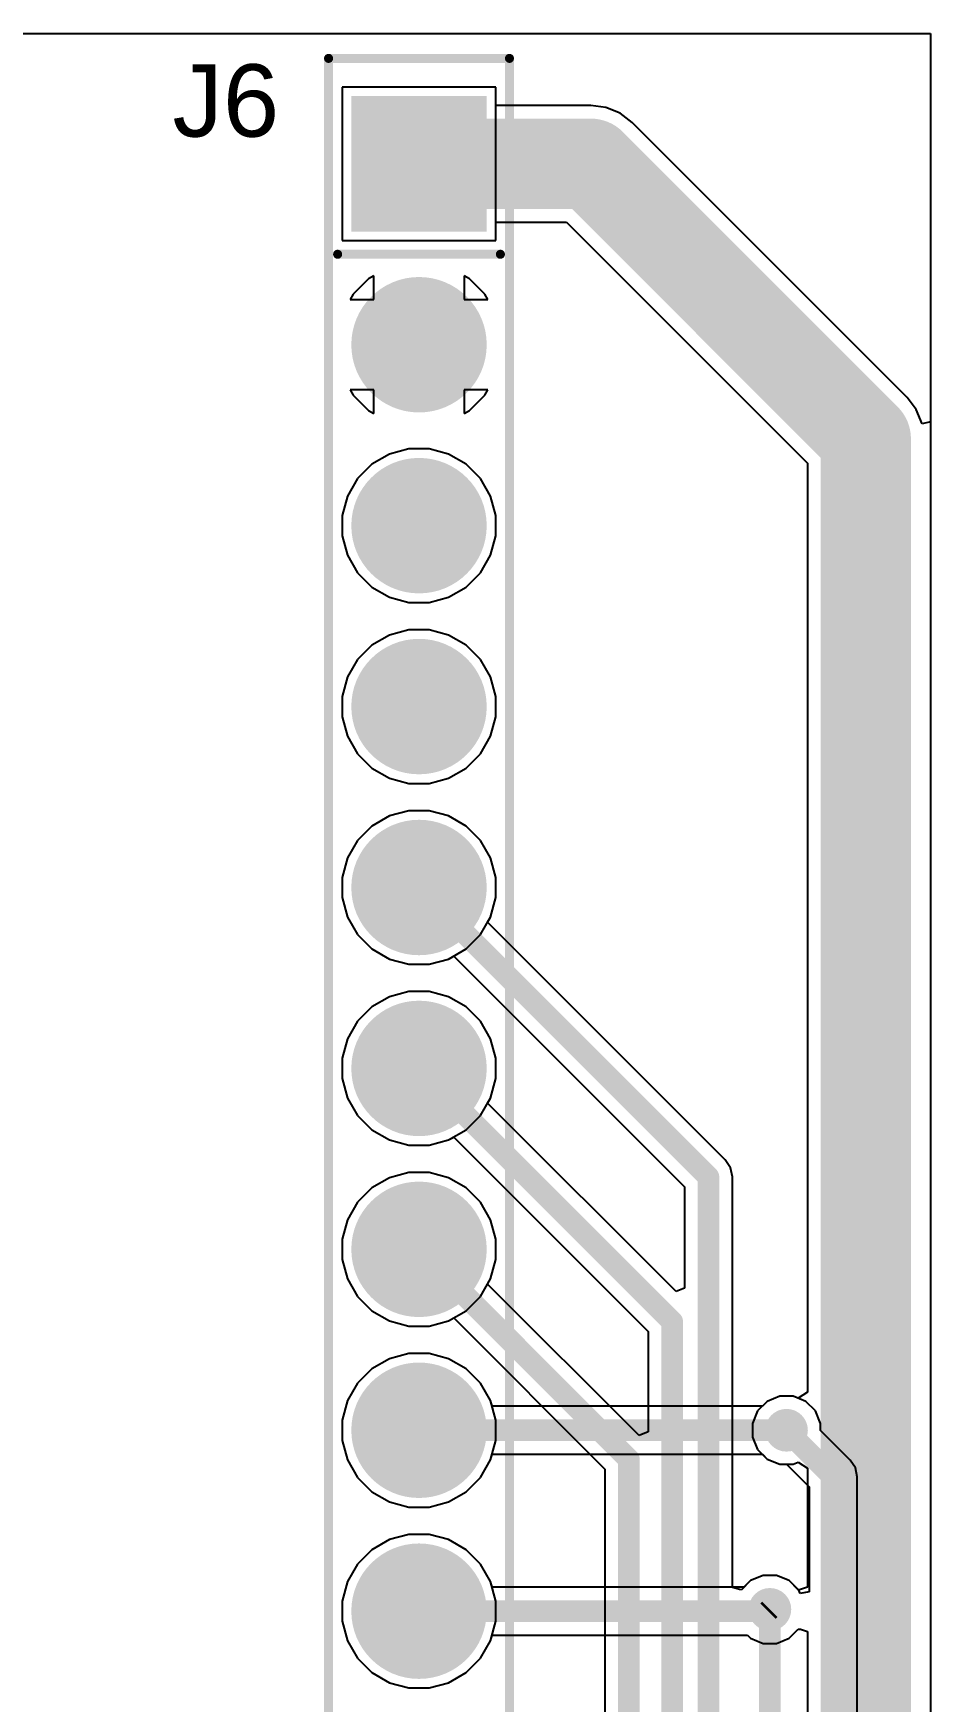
# Model space of a CAD drawing. Header units: millimetres. Extents: x 0 to 212, y 0 to 213.
# Drawn here: x 0.669 to 1.165, y 5.333 to 6.255 of the extents above; entities that cross this region are included whole.
import ezdxf

# ---------------------------------------------------------------- set-up
doc = ezdxf.new("R2010")
doc.units = ezdxf.units.MM
doc.header["$MEASUREMENT"] = 0
for name, color, linetype in [('BottomLayer', 5, 'Continuous'), ('BottomSolder', 6, 'Continuous'), ('MultiLayer', 9, 'Continuous'), ('PadHoleLayer', 156, 'Continuous'), ('TopLayer', 1, 'Continuous'), ('TopOverlay', 2, 'Continuous'), ('TopSolder', 216, 'Continuous'), ('ViaHoleLayer', 16, 'Continuous')]:
    doc.layers.add(name, color=color, linetype=linetype)
doc.styles.add('Arial', font='', dxfattribs={"height": 0.2})
doc.styles.get('Arial').set_extended_font_data('Arial')

# ---------------------------------------------------------------- blocks, each defined once
blk = doc.blocks.new('HDR_1_14_TH__F_______32')
at = {"layer": 'BottomLayer'}
blk.add_hatch(color=5, dxfattribs=at).paths.add_polyline_path([(-0.685433, 0.035433), (-0.614567, 0.035433), (-0.614567, -0.035433), (-0.685433, -0.035433)])
h = blk.add_hatch(color=5, dxfattribs=at)
edge = h.paths.add_edge_path()
edge.add_arc((-0.55, 0), 0.035433, 0, 360)
h = blk.add_hatch(color=5, dxfattribs=at)
edge = h.paths.add_edge_path()
edge.add_arc((-0.45, 0), 0.035433, 0, 360)
h = blk.add_hatch(color=5, dxfattribs=at)
edge = h.paths.add_edge_path()
edge.add_arc((-0.35, 0), 0.035433, 0, 360)
h = blk.add_hatch(color=5, dxfattribs=at)
edge = h.paths.add_edge_path()
edge.add_arc((-0.25, 0), 0.035433, 0, 360)
h = blk.add_hatch(color=5, dxfattribs=at)
edge = h.paths.add_edge_path()
edge.add_arc((-0.15, 0), 0.035433, 0, 360)
h = blk.add_hatch(color=5, dxfattribs=at)
edge = h.paths.add_edge_path()
edge.add_arc((-0.05, 0), 0.035433, 0, 360)
h = blk.add_hatch(color=5, dxfattribs=at)
edge = h.paths.add_edge_path()
edge.add_arc((0.05, 0), 0.035433, 0, 360)
h = blk.add_hatch(color=5, dxfattribs=at)
edge = h.paths.add_edge_path()
edge.add_arc((0.15, 0), 0.035433, 0, 360)
at = {"layer": 'BottomSolder'}
blk.add_hatch(color=6, dxfattribs=at).paths.add_polyline_path([(-0.687433, 0.037433), (-0.612567, 0.037433), (-0.612567, -0.037433), (-0.687433, -0.037433)])
h = blk.add_hatch(color=6, dxfattribs=at)
edge = h.paths.add_edge_path()
edge.add_arc((-0.55, 0), 0.037433, 0, 360)
h = blk.add_hatch(color=6, dxfattribs=at)
edge = h.paths.add_edge_path()
edge.add_arc((-0.45, 0), 0.037433, 0, 360)
h = blk.add_hatch(color=6, dxfattribs=at)
edge = h.paths.add_edge_path()
edge.add_arc((-0.35, 0), 0.037433, 0, 360)
h = blk.add_hatch(color=6, dxfattribs=at)
edge = h.paths.add_edge_path()
edge.add_arc((-0.25, 0), 0.037433, 0, 360)
h = blk.add_hatch(color=6, dxfattribs=at)
edge = h.paths.add_edge_path()
edge.add_arc((-0.15, 0), 0.037433, 0, 360)
h = blk.add_hatch(color=6, dxfattribs=at)
edge = h.paths.add_edge_path()
edge.add_arc((-0.05, 0), 0.037433, 0, 360)
h = blk.add_hatch(color=6, dxfattribs=at)
edge = h.paths.add_edge_path()
edge.add_arc((0.05, 0), 0.037433, 0, 360)
h = blk.add_hatch(color=6, dxfattribs=at)
edge = h.paths.add_edge_path()
edge.add_arc((0.15, 0), 0.037433, 0, 360)
at = {"layer": 'MultiLayer'}
blk.add_hatch(color=9, dxfattribs=at).paths.add_polyline_path([(-0.685433, 0.035433), (-0.614567, 0.035433), (-0.614567, -0.035433), (-0.685433, -0.035433)])
h = blk.add_hatch(color=9, dxfattribs=at)
edge = h.paths.add_edge_path()
edge.add_arc((-0.55, 0), 0.035433, 0, 360)
h = blk.add_hatch(color=9, dxfattribs=at)
edge = h.paths.add_edge_path()
edge.add_arc((-0.45, 0), 0.035433, 0, 360)
h = blk.add_hatch(color=9, dxfattribs=at)
edge = h.paths.add_edge_path()
edge.add_arc((-0.35, 0), 0.035433, 0, 360)
h = blk.add_hatch(color=9, dxfattribs=at)
edge = h.paths.add_edge_path()
edge.add_arc((-0.25, 0), 0.035433, 0, 360)
h = blk.add_hatch(color=9, dxfattribs=at)
edge = h.paths.add_edge_path()
edge.add_arc((-0.15, 0), 0.035433, 0, 360)
h = blk.add_hatch(color=9, dxfattribs=at)
edge = h.paths.add_edge_path()
edge.add_arc((-0.05, 0), 0.035433, 0, 360)
h = blk.add_hatch(color=9, dxfattribs=at)
edge = h.paths.add_edge_path()
edge.add_arc((0.05, 0), 0.035433, 0, 360)
h = blk.add_hatch(color=9, dxfattribs=at)
edge = h.paths.add_edge_path()
edge.add_arc((0.15, 0), 0.035433, 0, 360)
at = {"layer": 'PadHoleLayer'}
h = blk.add_hatch(color=156, dxfattribs=at)
edge = h.paths.add_edge_path()
edge.add_arc((-0.65, 0), 0.020669, 0, 360)
h = blk.add_hatch(color=156, dxfattribs=at)
edge = h.paths.add_edge_path()
edge.add_arc((-0.55, 0), 0.020669, 0, 360)
h = blk.add_hatch(color=156, dxfattribs=at)
edge = h.paths.add_edge_path()
edge.add_arc((-0.45, 0), 0.020669, 0, 360)
h = blk.add_hatch(color=156, dxfattribs=at)
edge = h.paths.add_edge_path()
edge.add_arc((-0.35, 0), 0.020669, 0, 360)
h = blk.add_hatch(color=156, dxfattribs=at)
edge = h.paths.add_edge_path()
edge.add_arc((-0.25, 0), 0.020669, 0, 360)
h = blk.add_hatch(color=156, dxfattribs=at)
edge = h.paths.add_edge_path()
edge.add_arc((-0.15, 0), 0.020669, 0, 360)
h = blk.add_hatch(color=156, dxfattribs=at)
edge = h.paths.add_edge_path()
edge.add_arc((-0.05, 0), 0.020669, 0, 360)
h = blk.add_hatch(color=156, dxfattribs=at)
edge = h.paths.add_edge_path()
edge.add_arc((0.05, 0), 0.020669, 0, 360)
h = blk.add_hatch(color=156, dxfattribs=at)
edge = h.paths.add_edge_path()
edge.add_arc((0.15, 0), 0.020669, 0, 360)
at = {"layer": 'TopLayer'}
blk.add_hatch(color=1, dxfattribs=at).paths.add_polyline_path([(-0.685433, 0.035433), (-0.614567, 0.035433), (-0.614567, -0.035433), (-0.685433, -0.035433)])
h = blk.add_hatch(color=1, dxfattribs=at)
edge = h.paths.add_edge_path()
edge.add_arc((-0.55, 0), 0.035433, 0, 360)
h = blk.add_hatch(color=1, dxfattribs=at)
edge = h.paths.add_edge_path()
edge.add_arc((-0.45, 0), 0.035433, 0, 360)
h = blk.add_hatch(color=1, dxfattribs=at)
edge = h.paths.add_edge_path()
edge.add_arc((-0.35, 0), 0.035433, 0, 360)
h = blk.add_hatch(color=1, dxfattribs=at)
edge = h.paths.add_edge_path()
edge.add_arc((-0.25, 0), 0.035433, 0, 360)
h = blk.add_hatch(color=1, dxfattribs=at)
edge = h.paths.add_edge_path()
edge.add_arc((-0.15, 0), 0.035433, 0, 360)
h = blk.add_hatch(color=1, dxfattribs=at)
edge = h.paths.add_edge_path()
edge.add_arc((-0.05, 0), 0.035433, 0, 360)
h = blk.add_hatch(color=1, dxfattribs=at)
edge = h.paths.add_edge_path()
edge.add_arc((0.05, 0), 0.035433, 0, 360)
h = blk.add_hatch(color=1, dxfattribs=at)
edge = h.paths.add_edge_path()
edge.add_arc((0.15, 0), 0.035433, 0, 360)
at = {"layer": 'TopSolder'}
blk.add_hatch(color=216, dxfattribs=at).paths.add_polyline_path([(-0.687433, 0.037433), (-0.612567, 0.037433), (-0.612567, -0.037433), (-0.687433, -0.037433)])
h = blk.add_hatch(color=216, dxfattribs=at)
edge = h.paths.add_edge_path()
edge.add_arc((-0.55, 0), 0.037433, 0, 360)
h = blk.add_hatch(color=216, dxfattribs=at)
edge = h.paths.add_edge_path()
edge.add_arc((-0.45, 0), 0.037433, 0, 360)
h = blk.add_hatch(color=216, dxfattribs=at)
edge = h.paths.add_edge_path()
edge.add_arc((-0.35, 0), 0.037433, 0, 360)
h = blk.add_hatch(color=216, dxfattribs=at)
edge = h.paths.add_edge_path()
edge.add_arc((-0.25, 0), 0.037433, 0, 360)
h = blk.add_hatch(color=216, dxfattribs=at)
edge = h.paths.add_edge_path()
edge.add_arc((-0.15, 0), 0.037433, 0, 360)
h = blk.add_hatch(color=216, dxfattribs=at)
edge = h.paths.add_edge_path()
edge.add_arc((-0.05, 0), 0.037433, 0, 360)
h = blk.add_hatch(color=216, dxfattribs=at)
edge = h.paths.add_edge_path()
edge.add_arc((0.05, 0), 0.037433, 0, 360)
h = blk.add_hatch(color=216, dxfattribs=at)
edge = h.paths.add_edge_path()
edge.add_arc((0.15, 0), 0.037433, 0, 360)
at = {"layer": 'TopOverlay', "const_width": 0.005}
for points in [[(-0.70827, -0.05), (-0.70827, 0.05)], [(0.70827, 0.05), (-0.70827, 0.05)], [(-0.6, -0.045), (-0.6, 0.045)], [(0.70827, -0.05), (-0.70827, -0.05)]]:
    blk.add_lwpolyline(points, dxfattribs=at)
at = {"layer": 'TopOverlay', "const_width": 0.0025}
for points in [[(-0.70952, 0.05, 1), (-0.70702, 0.05, 1)], [(-0.70952, 0.05, 1), (-0.70702, 0.05, 1)], [(-0.60125, 0.045, 1), (-0.59875, 0.045, 1)], [(-0.60125, -0.045, 1), (-0.59875, -0.045, 1)], [(-0.70952, -0.05, 1), (-0.70702, -0.05, 1)], [(-0.70952, -0.05, 1), (-0.70702, -0.05, 1)]]:
    blk.add_lwpolyline(points, format="xyb", close=True, dxfattribs=at)

msp = doc.modelspace()

# ---------------------------------------------------------------- hatches: boundary and pattern name
at = {"layer": 'BottomLayer'}
h = msp.add_hatch(color=5, dxfattribs=at)
edge = h.paths.add_edge_path()
edge.add_arc((1.08511, 5.4827), 0.01181, 0, 360)
h = msp.add_hatch(color=5, dxfattribs=at)
edge = h.paths.add_edge_path()
edge.add_arc((1.07592, 5.3837), 0.01181, 0, 360)
at = {"layer": 'TopLayer'}
h = msp.add_hatch(color=1, dxfattribs=at)
edge = h.paths.add_edge_path()
edge.add_arc((1.08511, 5.4827), 0.01181, 0, 360)
h = msp.add_hatch(color=1, dxfattribs=at)
edge = h.paths.add_edge_path()
edge.add_arc((1.07592, 5.3837), 0.01181, 0, 360)
at = {"layer": 'ViaHoleLayer'}
h = msp.add_hatch(color=16, dxfattribs=at)
edge = h.paths.add_edge_path()
edge.add_arc((1.08511, 5.4827), 0.00591, 0, 360)
h = msp.add_hatch(color=16, dxfattribs=at)
edge = h.paths.add_edge_path()
edge.add_arc((1.07592, 5.3837), 0.00591, 0, 360)

# ---------------------------------------------------------------- linework, layer by layer
at = {"layer": 'BottomLayer'}
for p, q in [((0.0102, 6.2548), (1.1648, 6.2548)), ((1.1648, 6.2548), (1.1648, 4.74514)), ((0.92437, 6.22514), (0.8395, 6.22514)), ((0.8395, 6.22514), (0.8395, 6.14027)), ((0.92437, 6.14027), (0.92437, 6.22514)), ((0.8395, 6.14027), (0.92437, 6.14027)), ((0.85404, 6.11906), (0.84558, 6.1106)), ((0.85694, 6.12073), (0.85404, 6.11906)), ((0.85694, 6.1077), (0.85694, 6.12073)), ((0.90983, 6.11906), (0.90694, 6.12073)), ((0.90694, 6.12073), (0.90694, 6.1077)), ((0.91829, 6.1106), (0.90983, 6.11906)), ((0.84558, 6.1106), (0.84391, 6.1077)), ((0.84391, 6.1077), (0.85694, 6.1077)), ((0.90694, 6.1077), (0.91996, 6.1077)), ((0.91996, 6.1077), (0.91829, 6.1106)), ((0.85694, 6.0577), (0.84391, 6.0577)), ((0.84391, 6.0577), (0.84558, 6.05481)), ((0.84558, 6.05481), (0.85404, 6.04635)), ((0.85694, 6.04468), (0.85694, 6.0577)), ((0.91996, 6.0577), (0.90694, 6.0577)), ((0.90694, 6.0577), (0.90694, 6.04468)), ((0.90983, 6.04635), (0.91829, 6.05481)), ((0.91829, 6.05481), (0.91996, 6.0577)), ((0.85404, 6.04635), (0.85694, 6.04468)), ((0.90694, 6.04468), (0.90983, 6.04635)), ((0.86556, 6.02224), (0.85588, 6.01666)), ((0.87635, 6.02514), (0.86556, 6.02224)), ((0.88752, 6.02514), (0.87635, 6.02514)), ((0.89831, 6.02224), (0.88752, 6.02514)), ((0.90799, 6.01666), (0.89831, 6.02224)), ((0.85588, 6.01666), (0.84798, 6.00876)), ((0.91589, 6.00876), (0.90799, 6.01666)), ((0.84798, 6.00876), (0.84239, 5.99908)), ((0.92148, 5.99908), (0.91589, 6.00876)), ((0.84239, 5.99908), (0.8395, 5.98829)), ((0.92437, 5.98829), (0.92148, 5.99908)), ((0.8395, 5.98829), (0.8395, 5.97712)), ((0.92437, 5.97712), (0.92437, 5.98829)), ((0.8395, 5.97712), (0.84239, 5.96632)), ((0.92148, 5.96632), (0.92437, 5.97712)), ((0.84239, 5.96632), (0.84798, 5.95665)), ((0.91589, 5.95665), (0.92148, 5.96632)), ((0.84798, 5.95665), (0.85588, 5.94875)), ((0.85588, 5.94875), (0.86556, 5.94316)), ((0.89831, 5.94316), (0.90799, 5.94875)), ((0.90799, 5.94875), (0.91589, 5.95665)), ((0.86556, 5.94316), (0.87635, 5.94027)), ((0.87635, 5.94027), (0.88752, 5.94027)), ((0.88752, 5.94027), (0.89831, 5.94316)), ((0.86556, 5.92224), (0.85588, 5.91666)), ((0.87635, 5.92514), (0.86556, 5.92224)), ((0.88752, 5.92514), (0.87635, 5.92514)), ((0.89831, 5.92224), (0.88752, 5.92514)), ((0.90799, 5.91666), (0.89831, 5.92224)), ((0.85588, 5.91666), (0.84798, 5.90876)), ((0.91589, 5.90876), (0.90799, 5.91666)), ((0.84798, 5.90876), (0.84239, 5.89908)), ((0.92148, 5.89908), (0.91589, 5.90876)), ((0.84239, 5.89908), (0.8395, 5.88829)), ((0.92437, 5.88829), (0.92148, 5.89908)), ((0.8395, 5.88829), (0.8395, 5.87712)), ((0.92437, 5.87712), (0.92437, 5.88829)), ((0.8395, 5.87712), (0.84239, 5.86632)), ((0.92148, 5.86632), (0.92437, 5.87712)), ((0.84239, 5.86632), (0.84798, 5.85665)), ((0.91589, 5.85665), (0.92148, 5.86632)), ((0.84798, 5.85665), (0.85588, 5.84875)), ((0.90799, 5.84875), (0.91589, 5.85665)), ((0.85588, 5.84875), (0.86556, 5.84316)), ((0.89831, 5.84316), (0.90799, 5.84875)), ((0.86556, 5.84316), (0.87635, 5.84027)), ((0.87635, 5.84027), (0.88752, 5.84027)), ((0.88752, 5.84027), (0.89831, 5.84316)), ((0.86556, 5.82224), (0.85588, 5.81666)), ((0.87635, 5.82514), (0.86556, 5.82224)), ((0.88752, 5.82514), (0.87635, 5.82514)), ((0.89831, 5.82224), (0.88752, 5.82514)), ((0.90799, 5.81666), (0.89831, 5.82224)), ((0.85588, 5.81666), (0.84798, 5.80876)), ((0.91589, 5.80876), (0.90799, 5.81666)), ((0.84798, 5.80876), (0.84239, 5.79908)), ((0.92148, 5.79908), (0.91589, 5.80876)), ((0.84239, 5.79908), (0.8395, 5.78829)), ((0.92437, 5.78829), (0.92148, 5.79908)), ((0.8395, 5.78829), (0.8395, 5.77712)), ((0.92437, 5.77712), (0.92437, 5.78829)), ((0.8395, 5.77712), (0.84239, 5.76632)), ((0.92148, 5.76632), (0.92437, 5.77712)), ((0.84239, 5.76632), (0.84798, 5.75665)), ((0.91986, 5.76352), (0.92148, 5.76632)), ((1.05129, 5.63209), (0.91986, 5.76352)), ((0.84798, 5.75665), (0.85588, 5.74875)), ((0.85588, 5.74875), (0.86556, 5.74316)), ((0.89831, 5.74316), (0.90111, 5.74478)), ((0.90111, 5.74478), (1.02866, 5.61723)), ((0.86556, 5.74316), (0.87635, 5.74027)), ((0.87635, 5.74027), (0.88752, 5.74027)), ((0.88752, 5.74027), (0.89831, 5.74316)), ((0.86556, 5.72224), (0.85588, 5.71666)), ((0.87635, 5.72514), (0.86556, 5.72224)), ((0.88752, 5.72514), (0.87635, 5.72514)), ((0.89831, 5.72224), (0.88752, 5.72514)), ((0.90799, 5.71666), (0.89831, 5.72224)), ((0.84798, 5.70876), (0.84239, 5.69908)), ((0.85588, 5.71666), (0.84798, 5.70876)), ((0.91589, 5.70876), (0.90799, 5.71666)), ((0.92148, 5.69908), (0.91589, 5.70876)), ((0.84239, 5.69908), (0.8395, 5.68829)), ((0.92437, 5.68829), (0.92148, 5.69908)), ((0.8395, 5.68829), (0.8395, 5.67712)), ((0.92437, 5.67712), (0.92437, 5.68829)), ((0.8395, 5.67712), (0.84239, 5.66632)), ((0.92148, 5.66632), (0.92437, 5.67712)), ((0.84239, 5.66632), (0.84798, 5.65665)), ((0.91986, 5.66352), (0.92148, 5.66632)), ((1.02405, 5.55934), (0.91986, 5.66352)), ((0.84798, 5.65665), (0.85588, 5.64875)), ((0.85588, 5.64875), (0.86556, 5.64316)), ((0.89831, 5.64316), (0.90111, 5.64478)), ((0.90111, 5.64478), (1.00866, 5.53723)), ((0.86556, 5.64316), (0.87635, 5.64027)), ((0.87635, 5.64027), (0.88752, 5.64027)), ((0.88752, 5.64027), (0.89831, 5.64316)), ((0.87635, 5.62514), (0.86556, 5.62224)), ((0.88752, 5.62514), (0.87635, 5.62514)), ((0.89831, 5.62224), (0.88752, 5.62514)), ((1.05417, 5.62779), (1.05129, 5.63209)), ((1.05517, 5.62272), (1.05417, 5.62779)), ((0.85588, 5.61666), (0.84798, 5.60876)), ((0.86556, 5.62224), (0.85588, 5.61666)), ((0.90799, 5.61666), (0.89831, 5.62224)), ((0.91589, 5.60876), (0.90799, 5.61666)), ((1.02866, 5.61723), (1.02866, 5.56125)), ((1.05517, 5.39584), (1.05517, 5.62272)), ((0.84798, 5.60876), (0.84239, 5.59908)), ((0.92148, 5.59908), (0.91589, 5.60876)), ((0.84239, 5.59908), (0.8395, 5.58829)), ((0.92437, 5.58829), (0.92148, 5.59908)), ((0.8395, 5.58829), (0.8395, 5.57712)), ((0.92437, 5.57712), (0.92437, 5.58829)), ((0.8395, 5.57712), (0.84239, 5.56632)), ((0.92148, 5.56632), (0.92437, 5.57712)), ((0.84239, 5.56632), (0.84798, 5.55665)), ((0.91986, 5.56352), (0.92148, 5.56632)), ((1.00366, 5.47972), (0.91986, 5.56352)), ((1.02866, 5.56125), (1.02405, 5.55934)), ((0.84798, 5.55665), (0.85588, 5.54875)), ((0.85588, 5.54875), (0.86556, 5.54316)), ((0.86556, 5.54316), (0.87635, 5.54027)), ((0.88752, 5.54027), (0.89831, 5.54316)), ((0.89831, 5.54316), (0.90111, 5.54478)), ((0.90111, 5.54478), (0.98466, 5.46123)), ((0.87635, 5.54027), (0.88752, 5.54027)), ((1.00866, 5.53723), (1.00866, 5.48179)), ((0.87635, 5.52514), (0.86556, 5.52224)), ((0.88752, 5.52514), (0.87635, 5.52514)), ((0.89831, 5.52224), (0.88752, 5.52514)), ((0.85588, 5.51666), (0.84798, 5.50876)), ((0.86556, 5.52224), (0.85588, 5.51666)), ((0.90799, 5.51666), (0.89831, 5.52224)), ((0.91589, 5.50876), (0.90799, 5.51666)), ((0.84798, 5.50876), (0.84239, 5.49908)), ((0.92148, 5.49908), (0.91589, 5.50876)), ((0.84239, 5.49908), (0.8395, 5.48829)), ((0.92437, 5.48829), (0.92148, 5.49908)), ((1.07445, 5.49865), (1.06916, 5.49336)), ((1.08137, 5.50151), (1.07445, 5.49865)), ((1.08885, 5.50151), (1.08137, 5.50151)), ((1.09576, 5.49865), (1.08885, 5.50151)), ((1.10106, 5.49336), (1.09576, 5.49865)), ((0.8395, 5.48829), (0.8395, 5.47712)), ((0.92437, 5.47712), (0.92437, 5.48829)), ((1.06916, 5.49336), (1.0663, 5.48645)), ((1.10392, 5.48645), (1.10106, 5.49336)), ((1.00866, 5.48179), (1.00366, 5.47972)), ((1.0663, 5.48645), (1.0663, 5.47896)), ((1.0663, 5.47896), (1.06916, 5.47205)), ((1.10392, 5.48264), (1.10392, 5.48645)), ((1.12029, 5.46626), (1.10392, 5.48264)), ((0.8395, 5.47712), (0.84239, 5.46632)), ((0.92148, 5.46632), (0.92437, 5.47712)), ((1.06916, 5.47205), (1.07445, 5.46676)), ((0.84239, 5.46632), (0.84798, 5.45665)), ((0.91589, 5.45665), (0.92148, 5.46632)), ((0.98466, 5.46123), (0.98466, 5.20579)), ((1.07445, 5.46676), (1.08137, 5.46389)), ((1.08137, 5.46389), (1.08517, 5.46389)), ((1.08517, 5.46389), (1.09766, 5.4514)), ((1.12317, 5.46196), (1.12029, 5.46626)), ((1.12417, 5.45689), (1.12317, 5.46196)), ((0.84798, 5.45665), (0.85588, 5.44875)), ((0.90799, 5.44875), (0.91589, 5.45665)), ((1.09766, 5.4514), (1.09766, 5.39343)), ((1.12417, 4.79335), (1.12417, 5.45689)), ((0.85588, 5.44875), (0.86556, 5.44316)), ((0.86556, 5.44316), (0.87635, 5.44027)), ((0.88752, 5.44027), (0.89831, 5.44316)), ((0.89831, 5.44316), (0.90799, 5.44875)), ((0.87635, 5.44027), (0.88752, 5.44027)), ((0.86556, 5.42224), (0.85588, 5.41666)), ((0.87635, 5.42514), (0.86556, 5.42224)), ((0.88752, 5.42514), (0.87635, 5.42514)), ((0.89831, 5.42224), (0.88752, 5.42514)), ((0.90799, 5.41666), (0.89831, 5.42224)), ((0.85588, 5.41666), (0.84798, 5.40876)), ((0.91589, 5.40876), (0.90799, 5.41666)), ((0.84798, 5.40876), (0.84239, 5.39908)), ((0.92148, 5.39908), (0.91589, 5.40876)), ((0.84239, 5.39908), (0.8395, 5.38829)), ((0.92437, 5.38829), (0.92148, 5.39908)), ((1.05912, 5.39462), (1.05517, 5.39584)), ((1.06017, 5.39456), (1.05912, 5.39462)), ((1.06526, 5.39965), (1.06017, 5.39456)), ((1.07218, 5.40251), (1.06526, 5.39965)), ((1.07966, 5.40251), (1.07218, 5.40251)), ((1.08658, 5.39965), (1.07966, 5.40251)), ((1.09187, 5.39436), (1.08658, 5.39965)), ((1.09266, 5.39243), (1.09187, 5.39436)), ((0.8395, 5.38829), (0.8395, 5.37712)), ((0.92437, 5.37712), (0.92437, 5.38829)), ((1.09766, 5.39343), (1.09266, 5.39243)), ((0.8395, 5.37712), (0.84239, 5.36632)), ((0.92148, 5.36632), (0.92437, 5.37712)), ((0.84239, 5.36632), (0.84798, 5.35665)), ((0.91589, 5.35665), (0.92148, 5.36632)), ((0.84798, 5.35665), (0.85588, 5.34875)), ((0.85588, 5.34875), (0.86556, 5.34316)), ((0.89831, 5.34316), (0.90799, 5.34875)), ((0.90799, 5.34875), (0.91589, 5.35665)), ((0.86556, 5.34316), (0.87635, 5.34027)), ((0.87635, 5.34027), (0.88752, 5.34027)), ((0.88752, 5.34027), (0.89831, 5.34316))]:
    msp.add_line(p, q, dxfattribs=at)
at = {"layer": 'BottomLayer', "const_width": 0.012}
for points in [[(0.88194, 5.7827), (1.04192, 5.62272)], [(0.88194, 5.6827), (1.02192, 5.54272)], [(1.04192, 5.62272), (1.04192, 4.7957)], [(0.88194, 5.5827), (0.99792, 5.46672)], [(1.02192, 5.54272), (1.02192, 4.81799)], [(1.08511, 5.4827), (1.11092, 5.45689)], [(0.99792, 5.46672), (0.99792, 4.82793)], [(1.11092, 4.79335), (1.11092, 5.45689)], [(1.07592, 4.7937), (1.07592, 5.3837)]]:
    msp.add_lwpolyline(points, dxfattribs=at)
at = {"layer": 'BottomLayer', "const_width": 0.006}
for points in [[(0.87894, 5.7827, 1), (0.88494, 5.7827, 1)], [(0.87894, 5.6827, 1), (0.88494, 5.6827, 1)], [(1.03892, 5.62272, 1), (1.04492, 5.62272, 1)], [(1.03892, 5.62272, 1), (1.04492, 5.62272, 1)], [(0.87894, 5.5827, 1), (0.88494, 5.5827, 1)], [(1.01892, 5.54272, 1), (1.02492, 5.54272, 1)], [(1.01892, 5.54272, 1), (1.02492, 5.54272, 1)], [(1.08211, 5.4827, 1), (1.08811, 5.4827, 1)], [(0.99492, 5.46672, 1), (1.00092, 5.46672, 1)], [(0.99492, 5.46672, 1), (1.00092, 5.46672, 1)], [(1.10792, 5.45689, 1), (1.11392, 5.45689, 1)], [(1.10792, 5.45689, 1), (1.11392, 5.45689, 1)], [(1.07292, 5.3837, 1), (1.07892, 5.3837, 1)]]:
    msp.add_lwpolyline(points, format="xyb", close=True, dxfattribs=at)
at = {"layer": 'TopLayer'}
for p, q in [((0.0102, 6.2548), (1.1648, 6.2548)), ((1.1648, 6.2548), (1.1648, 6.04014)), ((0.92437, 6.22514), (0.8395, 6.22514)), ((0.8395, 6.22514), (0.8395, 6.14027)), ((0.92437, 6.21498), (0.92437, 6.22514)), ((0.97692, 6.21498), (0.92437, 6.21498)), ((0.98527, 6.21388), (0.97692, 6.21498)), ((0.99306, 6.21066), (0.98527, 6.21388)), ((0.99974, 6.20553), (0.99306, 6.21066)), ((1.15174, 6.05353), (0.99974, 6.20553)), ((0.92437, 6.14027), (0.92437, 6.15043)), ((0.92437, 6.15043), (0.96355, 6.15043)), ((0.96355, 6.15043), (1.09664, 6.01733)), ((0.8395, 6.14027), (0.92437, 6.14027)), ((0.85404, 6.11906), (0.84558, 6.1106)), ((0.85694, 6.12073), (0.85404, 6.11906)), ((0.85694, 6.1077), (0.85694, 6.12073)), ((0.90983, 6.11906), (0.90694, 6.12073)), ((0.90694, 6.12073), (0.90694, 6.1077)), ((0.91829, 6.1106), (0.90983, 6.11906)), ((0.84558, 6.1106), (0.84391, 6.1077)), ((0.84391, 6.1077), (0.85694, 6.1077)), ((0.90694, 6.1077), (0.91996, 6.1077)), ((0.91996, 6.1077), (0.91829, 6.1106)), ((0.85694, 6.0577), (0.84391, 6.0577)), ((0.84391, 6.0577), (0.84558, 6.05481)), ((0.84558, 6.05481), (0.85404, 6.04635)), ((0.85694, 6.04468), (0.85694, 6.0577)), ((0.91996, 6.0577), (0.90694, 6.0577)), ((0.90694, 6.0577), (0.90694, 6.04468)), ((0.90983, 6.04635), (0.91829, 6.05481)), ((0.91829, 6.05481), (0.91996, 6.0577)), ((1.15687, 6.04684), (1.15174, 6.05353)), ((0.85404, 6.04635), (0.85694, 6.04468)), ((0.90694, 6.04468), (0.90983, 6.04635)), ((1.1601, 6.03906), (1.15687, 6.04684)), ((1.1648, 6.04014), (1.1601, 6.03906)), ((0.86556, 6.02224), (0.85588, 6.01666)), ((0.87635, 6.02514), (0.86556, 6.02224)), ((0.88752, 6.02514), (0.87635, 6.02514)), ((0.89831, 6.02224), (0.88752, 6.02514)), ((0.90799, 6.01666), (0.89831, 6.02224)), ((0.85588, 6.01666), (0.84798, 6.00876)), ((0.91589, 6.00876), (0.90799, 6.01666)), ((1.09664, 6.01733), (1.09664, 5.5037)), ((0.84798, 6.00876), (0.84239, 5.99908)), ((0.92148, 5.99908), (0.91589, 6.00876)), ((0.84239, 5.99908), (0.8395, 5.98829)), ((0.92437, 5.98829), (0.92148, 5.99908)), ((0.8395, 5.98829), (0.8395, 5.97712)), ((0.92437, 5.97712), (0.92437, 5.98829)), ((0.8395, 5.97712), (0.84239, 5.96632)), ((0.92148, 5.96632), (0.92437, 5.97712)), ((0.84239, 5.96632), (0.84798, 5.95665)), ((0.91589, 5.95665), (0.92148, 5.96632)), ((0.84798, 5.95665), (0.85588, 5.94875)), ((0.85588, 5.94875), (0.86556, 5.94316)), ((0.89831, 5.94316), (0.90799, 5.94875)), ((0.90799, 5.94875), (0.91589, 5.95665)), ((0.86556, 5.94316), (0.87635, 5.94027)), ((0.87635, 5.94027), (0.88752, 5.94027)), ((0.88752, 5.94027), (0.89831, 5.94316)), ((0.86556, 5.92224), (0.85588, 5.91666)), ((0.87635, 5.92514), (0.86556, 5.92224)), ((0.88752, 5.92514), (0.87635, 5.92514)), ((0.89831, 5.92224), (0.88752, 5.92514)), ((0.90799, 5.91666), (0.89831, 5.92224)), ((0.85588, 5.91666), (0.84798, 5.90876)), ((0.91589, 5.90876), (0.90799, 5.91666)), ((0.84798, 5.90876), (0.84239, 5.89908)), ((0.92148, 5.89908), (0.91589, 5.90876)), ((0.84239, 5.89908), (0.8395, 5.88829)), ((0.92437, 5.88829), (0.92148, 5.89908)), ((0.8395, 5.88829), (0.8395, 5.87712)), ((0.92437, 5.87712), (0.92437, 5.88829)), ((0.8395, 5.87712), (0.84239, 5.86632)), ((0.92148, 5.86632), (0.92437, 5.87712)), ((0.84239, 5.86632), (0.84798, 5.85665)), ((0.91589, 5.85665), (0.92148, 5.86632)), ((0.84798, 5.85665), (0.85588, 5.84875)), ((0.90799, 5.84875), (0.91589, 5.85665)), ((0.85588, 5.84875), (0.86556, 5.84316)), ((0.89831, 5.84316), (0.90799, 5.84875)), ((0.86556, 5.84316), (0.87635, 5.84027)), ((0.87635, 5.84027), (0.88752, 5.84027)), ((0.88752, 5.84027), (0.89831, 5.84316)), ((0.86556, 5.82224), (0.85588, 5.81666)), ((0.87635, 5.82514), (0.86556, 5.82224)), ((0.88752, 5.82514), (0.87635, 5.82514)), ((0.89831, 5.82224), (0.88752, 5.82514)), ((0.90799, 5.81666), (0.89831, 5.82224)), ((0.85588, 5.81666), (0.84798, 5.80876)), ((0.91589, 5.80876), (0.90799, 5.81666)), ((0.84798, 5.80876), (0.84239, 5.79908)), ((0.92148, 5.79908), (0.91589, 5.80876)), ((0.84239, 5.79908), (0.8395, 5.78829)), ((0.92437, 5.78829), (0.92148, 5.79908)), ((0.8395, 5.78829), (0.8395, 5.77712)), ((0.92437, 5.77712), (0.92437, 5.78829)), ((0.8395, 5.77712), (0.84239, 5.76632)), ((0.92148, 5.76632), (0.92437, 5.77712)), ((0.84239, 5.76632), (0.84798, 5.75665)), ((0.91589, 5.75665), (0.92148, 5.76632)), ((0.84798, 5.75665), (0.85588, 5.74875)), ((0.90799, 5.74875), (0.91589, 5.75665)), ((0.85588, 5.74875), (0.86556, 5.74316)), ((0.89831, 5.74316), (0.90799, 5.74875)), ((0.86556, 5.74316), (0.87635, 5.74027)), ((0.87635, 5.74027), (0.88752, 5.74027)), ((0.88752, 5.74027), (0.89831, 5.74316)), ((0.86556, 5.72224), (0.85588, 5.71666)), ((0.87635, 5.72514), (0.86556, 5.72224)), ((0.88752, 5.72514), (0.87635, 5.72514)), ((0.89831, 5.72224), (0.88752, 5.72514)), ((0.90799, 5.71666), (0.89831, 5.72224)), ((0.84798, 5.70876), (0.84239, 5.69908)), ((0.85588, 5.71666), (0.84798, 5.70876)), ((0.91589, 5.70876), (0.90799, 5.71666)), ((0.92148, 5.69908), (0.91589, 5.70876)), ((0.84239, 5.69908), (0.8395, 5.68829)), ((0.92437, 5.68829), (0.92148, 5.69908)), ((0.8395, 5.68829), (0.8395, 5.67712)), ((0.92437, 5.67712), (0.92437, 5.68829)), ((0.8395, 5.67712), (0.84239, 5.66632)), ((0.92148, 5.66632), (0.92437, 5.67712)), ((0.84239, 5.66632), (0.84798, 5.65665)), ((0.91589, 5.65665), (0.92148, 5.66632)), ((0.84798, 5.65665), (0.85588, 5.64875)), ((0.90799, 5.64875), (0.91589, 5.65665)), ((0.85588, 5.64875), (0.86556, 5.64316)), ((0.89831, 5.64316), (0.90799, 5.64875)), ((0.86556, 5.64316), (0.87635, 5.64027)), ((0.87635, 5.64027), (0.88752, 5.64027)), ((0.88752, 5.64027), (0.89831, 5.64316)), ((0.87635, 5.62514), (0.86556, 5.62224)), ((0.88752, 5.62514), (0.87635, 5.62514)), ((0.89831, 5.62224), (0.88752, 5.62514)), ((0.85588, 5.61666), (0.84798, 5.60876)), ((0.86556, 5.62224), (0.85588, 5.61666)), ((0.90799, 5.61666), (0.89831, 5.62224)), ((0.91589, 5.60876), (0.90799, 5.61666)), ((0.84798, 5.60876), (0.84239, 5.59908)), ((0.92148, 5.59908), (0.91589, 5.60876)), ((0.84239, 5.59908), (0.8395, 5.58829)), ((0.92437, 5.58829), (0.92148, 5.59908)), ((0.8395, 5.58829), (0.8395, 5.57712)), ((0.92437, 5.57712), (0.92437, 5.58829)), ((0.8395, 5.57712), (0.84239, 5.56632)), ((0.92148, 5.56632), (0.92437, 5.57712)), ((0.84239, 5.56632), (0.84798, 5.55665)), ((0.91589, 5.55665), (0.92148, 5.56632)), ((0.84798, 5.55665), (0.85588, 5.54875)), ((0.90799, 5.54875), (0.91589, 5.55665)), ((0.85588, 5.54875), (0.86556, 5.54316)), ((0.86556, 5.54316), (0.87635, 5.54027)), ((0.88752, 5.54027), (0.89831, 5.54316)), ((0.89831, 5.54316), (0.90799, 5.54875)), ((0.87635, 5.54027), (0.88752, 5.54027)), ((0.87635, 5.52514), (0.86556, 5.52224)), ((0.88752, 5.52514), (0.87635, 5.52514)), ((0.89831, 5.52224), (0.88752, 5.52514)), ((0.85588, 5.51666), (0.84798, 5.50876)), ((0.86556, 5.52224), (0.85588, 5.51666)), ((0.90799, 5.51666), (0.89831, 5.52224)), ((0.91589, 5.50876), (0.90799, 5.51666)), ((0.84798, 5.50876), (0.84239, 5.49908)), ((0.92148, 5.49908), (0.91589, 5.50876)), ((0.84239, 5.49908), (0.8395, 5.48829)), ((0.92231, 5.49596), (0.92148, 5.49908)), ((1.07176, 5.49596), (0.92231, 5.49596)), ((1.07445, 5.49865), (1.07176, 5.49596)), ((1.08137, 5.50151), (1.07445, 5.49865)), ((1.08885, 5.50151), (1.08137, 5.50151)), ((1.09164, 5.50036), (1.08885, 5.50151)), ((1.09664, 5.5037), (1.09164, 5.50036)), ((0.8395, 5.48829), (0.8395, 5.47712)), ((0.8395, 5.47712), (0.84239, 5.46632)), ((0.92148, 5.46632), (0.92231, 5.46945)), ((0.92231, 5.46945), (1.07176, 5.46945)), ((1.07176, 5.46945), (1.07445, 5.46676)), ((0.84239, 5.46632), (0.84798, 5.45665)), ((0.91589, 5.45665), (0.92148, 5.46632)), ((1.07445, 5.46676), (1.08137, 5.46389)), ((1.08137, 5.46389), (1.08885, 5.46389)), ((1.08885, 5.46389), (1.09164, 5.46505)), ((1.09164, 5.46505), (1.09664, 5.46171)), ((1.09664, 5.46171), (1.09664, 5.39589)), ((0.84798, 5.45665), (0.85588, 5.44875)), ((0.90799, 5.44875), (0.91589, 5.45665)), ((0.85588, 5.44875), (0.86556, 5.44316)), ((0.86556, 5.44316), (0.87635, 5.44027)), ((0.88752, 5.44027), (0.89831, 5.44316)), ((0.89831, 5.44316), (0.90799, 5.44875)), ((0.87635, 5.44027), (0.88752, 5.44027)), ((0.86556, 5.42224), (0.85588, 5.41666)), ((0.87635, 5.42514), (0.86556, 5.42224)), ((0.88752, 5.42514), (0.87635, 5.42514)), ((0.89831, 5.42224), (0.88752, 5.42514)), ((0.90799, 5.41666), (0.89831, 5.42224)), ((0.85588, 5.41666), (0.84798, 5.40876)), ((0.91589, 5.40876), (0.90799, 5.41666)), ((0.84798, 5.40876), (0.84239, 5.39908)), ((0.92148, 5.39908), (0.91589, 5.40876)), ((0.84239, 5.39908), (0.8395, 5.38829)), ((0.92231, 5.39596), (0.92148, 5.39908)), ((1.06157, 5.39596), (0.92231, 5.39596)), ((1.06526, 5.39965), (1.06157, 5.39596)), ((1.07218, 5.40251), (1.06526, 5.39965)), ((1.07966, 5.40251), (1.07218, 5.40251)), ((1.08658, 5.39965), (1.07966, 5.40251)), ((1.09164, 5.39458), (1.08658, 5.39965)), ((1.09279, 5.39465), (1.09164, 5.39458)), ((1.09664, 5.39589), (1.09279, 5.39465)), ((0.8395, 5.38829), (0.8395, 5.37712)), ((0.8395, 5.37712), (0.84239, 5.36632)), ((0.92148, 5.36632), (0.92231, 5.36945)), ((0.92231, 5.36945), (1.06357, 5.36945)), ((1.06357, 5.36945), (1.06526, 5.36776)), ((1.06526, 5.36776), (1.07218, 5.36489)), ((1.07966, 5.36489), (1.08658, 5.36776)), ((1.08658, 5.36776), (1.09164, 5.37282)), ((1.09164, 5.37282), (1.09279, 5.37275)), ((1.09279, 5.37275), (1.09664, 5.37151)), ((1.09664, 5.37151), (1.09664, 4.7357)), ((0.84239, 5.36632), (0.84798, 5.35665)), ((0.91589, 5.35665), (0.92148, 5.36632)), ((1.07218, 5.36489), (1.07966, 5.36489)), ((0.84798, 5.35665), (0.85588, 5.34875)), ((0.85588, 5.34875), (0.86556, 5.34316)), ((0.89831, 5.34316), (0.90799, 5.34875)), ((0.90799, 5.34875), (0.91589, 5.35665)), ((0.86556, 5.34316), (0.87635, 5.34027)), ((0.87635, 5.34027), (0.88752, 5.34027)), ((0.88752, 5.34027), (0.89831, 5.34316))]:
    msp.add_line(p, q, dxfattribs=at)
for points, const_width in [([(0.88194, 6.1827), (0.97692, 6.1827)], 0.05), ([(0.97692, 6.1827), (1.12892, 6.0307)], 0.05), ([(1.12892, 4.7357), (1.12892, 6.0307)], 0.05), ([(0.88194, 5.4827), (1.08511, 5.4827)], 0.012), ([(0.88194, 5.3827), (1.07492, 5.3827)], 0.012), ([(1.07492, 5.3827), (1.07592, 5.3837)], 0.012)]:
    msp.add_lwpolyline(points, dxfattribs=dict(at, const_width=const_width))
for points, const_width in [([(0.86944, 6.1827, 1), (0.89444, 6.1827, 1)], 0.025), ([(0.96442, 6.1827, 1), (0.98942, 6.1827, 1)], 0.025), ([(0.96442, 6.1827, 1), (0.98942, 6.1827, 1)], 0.025), ([(1.11642, 6.0307, 1), (1.14142, 6.0307, 1)], 0.025), ([(1.11642, 6.0307, 1), (1.14142, 6.0307, 1)], 0.025), ([(0.87894, 5.4827, 1), (0.88494, 5.4827, 1)], 0.006), ([(1.08211, 5.4827, 1), (1.08811, 5.4827, 1)], 0.006), ([(0.87894, 5.3827, 1), (0.88494, 5.3827, 1)], 0.006), ([(1.07192, 5.3827, 1), (1.07792, 5.3827, 1)], 0.006), ([(1.07192, 5.3827, 1), (1.07792, 5.3827, 1)], 0.006), ([(1.07292, 5.3837, 1), (1.07892, 5.3837, 1)], 0.006)]:
    msp.add_lwpolyline(points, format="xyb", close=True, dxfattribs=dict(at, const_width=const_width))

# ---------------------------------------------------------------- block references
at = {"rotation": 270}
msp.add_blockref('HDR_1_14_TH__F_______32', (0.88194, 5.5327), dxfattribs=at)

# ---------------------------------------------------------------- texts
at = {"layer": 'TopOverlay', "style": 'Arial'}
msp.add_text('J6', height=0.04, dxfattribs=at).set_placement((0.74561, 6.19771))

doc.saveas('drawing.dxf')
